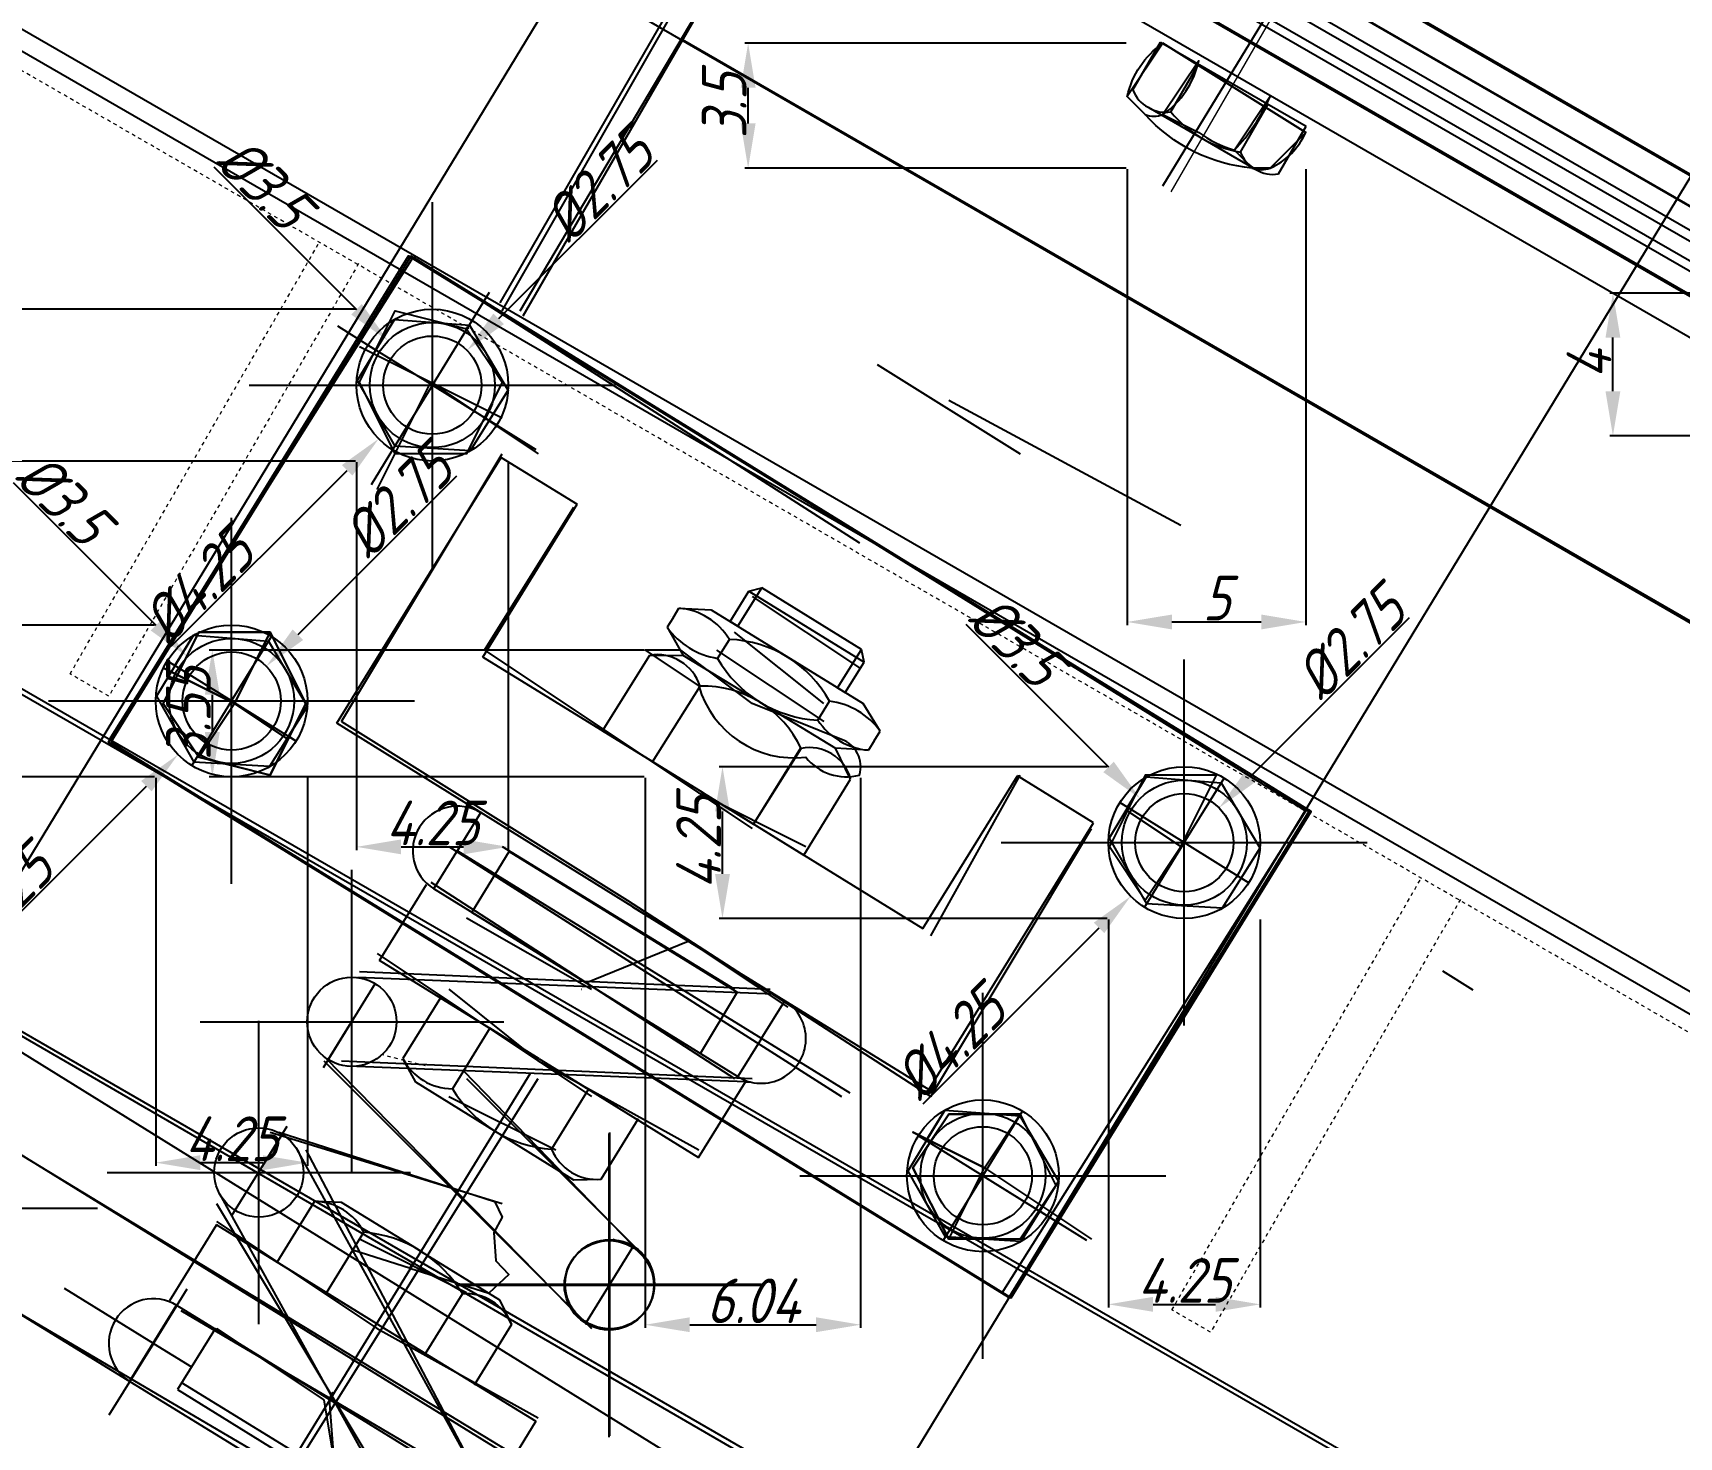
# Model space of a CAD drawing. Header units: millimetres. Extents: x 2787 to 6144, y -18 to 478.
# Drawn here: x 3010.36 to 3056.45, y 335.46 to 374.78 of the extents above; entities that cross this region are included whole.
import ezdxf

# ---------------------------------------------------------------- set-up
doc = ezdxf.new("R2010")
doc.units = ezdxf.units.MM
for name, pattern in [('ACAD_ISO02W100', [15, 12, -3]), ('CENTER', [50.8, 31.75, -6.35, 6.35, -6.35]), ('CENTER2', [28.575, 19.05, -3.175, 3.175, -3.175]), ('HIDDEN', [0.2, 0.1, -0.1])]:
    doc.linetypes.add(name, pattern=pattern)
for name, color, linetype in [('ADIM', 3, 'Continuous'), ('ADIM_CENTER', 1, 'Continuous'), ('ADIM_CLEAN', 3, 'Continuous'), ('ADIM_CLEAN_L', 3, 'Continuous')]:
    doc.layers.add(name, color=color, linetype=linetype)
for name, color, linetype, lineweight in [('中心线', 1, 'CENTER', 13), ('图层1', 1, 'CENTER2', 25), ('图层2', 160, 'Continuous', 25), ('尺寸线', 22, 'Continuous', 13), ('虚线', 8, 'ACAD_ISO02W100', 13)]:
    doc.layers.add(name, color=color, linetype=linetype, lineweight=lineweight)
doc.styles.get("Standard").update_dxf_attribs({"font": 'gbeitc.shx', "bigfont": 'gbcbig.shx'})
doc.dimstyles.new('ADIM', dxfattribs={"dimscale": 0.5, "dimtxt": 2.5, "dimasz": 2.5, "dimexe": 0.18, "dimexo": 0.0625, "dimgap": 0.09, "dimtad": 1, "dimdec": 4, "dimzin": 0, "dimdsep": 46, "dimtxsty": 'Standard', "dimcen": 0.09, "dimadec": 0, "dimazin": 0, "dimtfac": 1, "dimtdec": 4, "dimtofl": 0, "dimtmove": 0, "dimatfit": 3, "dimfxl": 1, "dimtolj": 1, "dimtzin": 0, "dimarcsym": 0})

# ---------------------------------------------------------------- blocks, each defined once
blk = doc.blocks.new('*D234')
at = {"layer": 'ADIM', "color": 0, "lineweight": -2, "transparency": 16777216}
for p, q in [((3006.516, 345.527), (3037.949, 397.239)), ((3038.97, 396.513), (3062.334, 382.311)), ((3032.016, 330.027), (3063.449, 381.739))]:
    blk.add_line(p, q, dxfattribs=at)
at = {"layer": 'ADIM', "color": 0, "transparency": 16777216}
for points in [[(3039.079, 396.691), (3038.862, 396.335), (3037.902, 397.162)], [(3062.442, 382.489), (3062.226, 382.133), (3063.402, 381.662)]]:
    blk.add_solid(points, dxfattribs=at)
at = {"layer": 'Defpoints', "color": 0, "transparency": 16777216}
for p in [(3063.402, 381.662), (3006.5, 345.5), (3032, 330)]:
    blk.add_point(p, dxfattribs=at)
at = {"layer": 'ADIM', "color": 0, "transparency": 16777216, "insert": (3051, 389.984), "char_height": 1.25, "attachment_point": 5, "rotation": 328.707}
blk.add_mtext('\\A1;29.84', dxfattribs=at)
blk = doc.blocks.new('*D253')
at = {"layer": 'ADIM', "color": 0, "lineweight": -2, "transparency": 16777216}
for p, q in [((3013.795, 353.919), (3013.795, 343.054)), ((3018.045, 353.919), (3018.045, 343.054)), ((3015.045, 343.144), (3016.795, 343.144))]:
    blk.add_line(p, q, dxfattribs=at)
at = {"layer": 'ADIM', "color": 0, "transparency": 16777216}
for points in [[(3015.045, 343.352), (3015.045, 342.935), (3013.795, 343.144)], [(3016.795, 343.352), (3016.795, 342.935), (3018.045, 343.144)]]:
    blk.add_solid(points, dxfattribs=at)
at = {"layer": 'Defpoints', "color": 0, "transparency": 16777216}
for p in [(3013.795, 353.95), (3018.045, 353.95), (3018.045, 343.144)]:
    blk.add_point(p, dxfattribs=at)
at = {"layer": 'ADIM', "color": 0, "transparency": 16777216, "insert": (3015.92, 343.814), "char_height": 1.25, "attachment_point": 5}
blk.add_mtext('\\A1;4.25', dxfattribs=at)
blk = doc.blocks.new('*D254')
at = {"layer": 'ADIM', "color": 0, "lineweight": -2, "transparency": 16777216}
for p, q in [((3013.764, 358.2), (3002.899, 358.2)), ((3002.989, 355.2), (3002.989, 356.95)), ((3013.764, 353.95), (3002.899, 353.95))]:
    blk.add_line(p, q, dxfattribs=at)
at = {"layer": 'ADIM', "color": 0, "transparency": 16777216}
for points in [[(3002.781, 356.95), (3003.198, 356.95), (3002.989, 358.2)], [(3002.781, 355.2), (3003.198, 355.2), (3002.989, 353.95)]]:
    blk.add_solid(points, dxfattribs=at)
at = {"layer": 'Defpoints', "color": 0, "transparency": 16777216}
for p in [(3002.989, 358.2), (3013.795, 358.2), (3013.795, 353.95)]:
    blk.add_point(p, dxfattribs=at)
at = {"layer": 'ADIM', "color": 0, "transparency": 16777216, "insert": (3002.319, 356.075), "char_height": 1.25, "attachment_point": 5, "rotation": 90}
blk.add_mtext('\\A1;4.25', dxfattribs=at)
blk = doc.blocks.new('*D255')
at = {"layer": 'ADIM', "color": 0, "lineweight": -2, "transparency": 16777216}
for p, q in [((3022.216, 362.37), (3017.777, 357.931)), ((3015.875, 356.075), (3015.965, 356.075)), ((3015.92, 356.03), (3015.92, 356.12))]:
    blk.add_line(p, q, dxfattribs=at)
at = {"layer": 'ADIM', "color": 0, "transparency": 16777216}
blk.add_solid([(3017.629, 358.078), (3017.924, 357.784), (3016.893, 357.047)], dxfattribs=at)
at = {"layer": 'Defpoints', "color": 0, "transparency": 16777216}
for p in [(3016.893, 357.047), (3015.92, 356.075)]:
    blk.add_point(p, dxfattribs=at)
at = {"layer": 'ADIM', "color": 0, "transparency": 16777216, "insert": (3020.559, 361.661), "char_height": 1.25, "attachment_point": 5, "rotation": 45}
blk.add_mtext('\\A1;%%c2.75', dxfattribs=at)
blk = doc.blocks.new('*D256')
at = {"layer": 'ADIM', "color": 0, "lineweight": -2, "transparency": 16777216}
for p, q in [((3009.805, 362.19), (3013.799, 358.196)), ((3015.875, 356.075), (3015.965, 356.075)), ((3015.92, 356.03), (3015.92, 356.12))]:
    blk.add_line(p, q, dxfattribs=at)
at = {"layer": 'ADIM', "color": 0, "transparency": 16777216}
blk.add_solid([(3013.946, 358.343), (3013.652, 358.049), (3014.683, 357.312)], dxfattribs=at)
at = {"layer": 'Defpoints', "color": 0, "transparency": 16777216}
for p in [(3014.683, 357.312), (3015.92, 356.075)]:
    blk.add_point(p, dxfattribs=at)
at = {"layer": 'ADIM', "color": 0, "transparency": 16777216, "insert": (3011.204, 361.739), "char_height": 1.25, "attachment_point": 5, "rotation": 315}
blk.add_mtext('\\A1;%%c3.5', dxfattribs=at)
blk = doc.blocks.new('*D257')
at = {"layer": 'ADIM', "color": 0, "lineweight": -2, "transparency": 16777216}
for p, q in [((3015.875, 356.075), (3015.965, 356.075)), ((3015.92, 356.03), (3015.92, 356.12)), ((3008.607, 348.761), (3013.534, 353.688))]:
    blk.add_line(p, q, dxfattribs=at)
at = {"layer": 'ADIM', "color": 0, "transparency": 16777216}
blk.add_solid([(3013.387, 353.836), (3013.681, 353.541), (3014.418, 354.572)], dxfattribs=at)
at = {"layer": 'Defpoints', "color": 0, "transparency": 16777216}
for p in [(3015.92, 356.075), (3014.418, 354.572)]:
    blk.add_point(p, dxfattribs=at)
at = {"layer": 'ADIM', "color": 0, "transparency": 16777216, "insert": (3009.352, 350.454), "char_height": 1.25, "attachment_point": 5, "rotation": 45}
blk.add_mtext('\\A1;%%c4.25', dxfattribs=at)
blk = doc.blocks.new('*D258')
at = {"layer": 'ADIM', "color": 0, "lineweight": -2, "transparency": 16777216}
for p, q in [((3040.472, 349.95), (3040.472, 339.086)), ((3044.722, 349.95), (3044.722, 339.086)), ((3041.722, 339.176), (3043.472, 339.176))]:
    blk.add_line(p, q, dxfattribs=at)
at = {"layer": 'ADIM', "color": 0, "transparency": 16777216}
for points in [[(3041.722, 339.384), (3041.722, 338.967), (3040.472, 339.176)], [(3043.472, 339.384), (3043.472, 338.967), (3044.722, 339.176)]]:
    blk.add_solid(points, dxfattribs=at)
at = {"layer": 'Defpoints', "color": 0, "transparency": 16777216}
for p in [(3040.472, 349.982), (3044.722, 349.982), (3044.722, 339.176)]:
    blk.add_point(p, dxfattribs=at)
at = {"layer": 'ADIM', "color": 0, "transparency": 16777216, "insert": (3042.597, 339.846), "char_height": 1.25, "attachment_point": 5}
blk.add_mtext('\\A1;4.25', dxfattribs=at)
blk = doc.blocks.new('*D259')
at = {"layer": 'ADIM', "color": 0, "lineweight": -2, "transparency": 16777216}
for p, q in [((3040.441, 354.232), (3029.576, 354.232)), ((3029.666, 351.232), (3029.666, 352.982)), ((3040.441, 349.982), (3029.576, 349.982))]:
    blk.add_line(p, q, dxfattribs=at)
at = {"layer": 'ADIM', "color": 0, "transparency": 16777216}
for points in [[(3029.458, 352.982), (3029.875, 352.982), (3029.666, 354.232)], [(3029.458, 351.232), (3029.875, 351.232), (3029.666, 349.982)]]:
    blk.add_solid(points, dxfattribs=at)
at = {"layer": 'Defpoints', "color": 0, "transparency": 16777216}
for p in [(3029.666, 354.232), (3040.472, 354.232), (3040.472, 349.982)]:
    blk.add_point(p, dxfattribs=at)
at = {"layer": 'ADIM', "color": 0, "transparency": 16777216, "insert": (3028.996, 352.107), "char_height": 1.25, "attachment_point": 5, "rotation": 90}
blk.add_mtext('\\A1;4.25', dxfattribs=at)
blk = doc.blocks.new('*D260')
at = {"layer": 'ADIM', "color": 0, "lineweight": -2, "transparency": 16777216}
for p, q in [((3048.892, 358.402), (3044.454, 353.963)), ((3042.552, 352.107), (3042.642, 352.107)), ((3042.597, 352.062), (3042.597, 352.152))]:
    blk.add_line(p, q, dxfattribs=at)
at = {"layer": 'ADIM', "color": 0, "transparency": 16777216}
blk.add_solid([(3044.306, 354.11), (3044.601, 353.815), (3043.57, 353.079)], dxfattribs=at)
at = {"layer": 'Defpoints', "color": 0, "transparency": 16777216}
for p in [(3043.57, 353.079), (3042.597, 352.107)]:
    blk.add_point(p, dxfattribs=at)
at = {"layer": 'ADIM', "color": 0, "transparency": 16777216, "insert": (3047.236, 357.693), "char_height": 1.25, "attachment_point": 5, "rotation": 45}
blk.add_mtext('\\A1;%%c2.75', dxfattribs=at)
blk = doc.blocks.new('*D261')
at = {"layer": 'ADIM', "color": 0, "lineweight": -2, "transparency": 16777216}
for p, q in [((3036.482, 358.222), (3040.476, 354.228)), ((3042.552, 352.107), (3042.642, 352.107)), ((3042.597, 352.062), (3042.597, 352.152))]:
    blk.add_line(p, q, dxfattribs=at)
at = {"layer": 'ADIM', "color": 0, "transparency": 16777216}
blk.add_solid([(3040.623, 354.375), (3040.329, 354.081), (3041.36, 353.344)], dxfattribs=at)
at = {"layer": 'Defpoints', "color": 0, "transparency": 16777216}
for p in [(3041.36, 353.344), (3042.597, 352.107)]:
    blk.add_point(p, dxfattribs=at)
at = {"layer": 'ADIM', "color": 0, "transparency": 16777216, "insert": (3037.881, 357.771), "char_height": 1.25, "attachment_point": 5, "rotation": 315}
blk.add_mtext('\\A1;%%c3.5', dxfattribs=at)
blk = doc.blocks.new('*D262')
at = {"layer": 'ADIM', "color": 0, "lineweight": -2, "transparency": 16777216}
for p, q in [((3042.552, 352.107), (3042.642, 352.107)), ((3042.597, 352.062), (3042.597, 352.152)), ((3035.283, 344.793), (3040.211, 349.72))]:
    blk.add_line(p, q, dxfattribs=at)
at = {"layer": 'ADIM', "color": 0, "transparency": 16777216}
blk.add_solid([(3040.064, 349.867), (3040.358, 349.573), (3041.095, 350.604)], dxfattribs=at)
at = {"layer": 'Defpoints', "color": 0, "transparency": 16777216}
for p in [(3042.597, 352.107), (3041.095, 350.604)]:
    blk.add_point(p, dxfattribs=at)
at = {"layer": 'ADIM', "color": 0, "transparency": 16777216, "insert": (3036.029, 346.486), "char_height": 1.25, "attachment_point": 5, "rotation": 45}
blk.add_mtext('\\A1;%%c4.25', dxfattribs=at)
blk = doc.blocks.new('*D268')
at = {"layer": 'ADIM', "color": 0, "lineweight": -2, "transparency": 16777216}
for p, q in [((3027.5, 353.92), (3027.5, 338.515)), ((3033.535, 353.92), (3033.535, 338.515)), ((3028.75, 338.605), (3032.285, 338.605))]:
    blk.add_line(p, q, dxfattribs=at)
at = {"layer": 'ADIM', "color": 0, "transparency": 16777216}
for points in [[(3028.75, 338.813), (3028.75, 338.397), (3027.5, 338.605)], [(3032.285, 338.813), (3032.285, 338.397), (3033.535, 338.605)]]:
    blk.add_solid(points, dxfattribs=at)
at = {"layer": 'Defpoints', "color": 0, "transparency": 16777216}
for p in [(3027.5, 353.951), (3033.535, 353.951), (3033.535, 338.605)]:
    blk.add_point(p, dxfattribs=at)
at = {"layer": 'ADIM', "color": 0, "transparency": 16777216, "insert": (3030.518, 339.275), "char_height": 1.25, "attachment_point": 5}
blk.add_mtext('\\A1;6.04', dxfattribs=at)
blk = doc.blocks.new('*D269')
at = {"layer": 'ADIM', "color": 0, "lineweight": -2, "transparency": 16777216}
for p, q in [((3027.469, 357.5), (3015.291, 357.5)), ((3015.381, 355.201), (3015.381, 356.25)), ((3027.469, 353.951), (3015.291, 353.951))]:
    blk.add_line(p, q, dxfattribs=at)
at = {"layer": 'ADIM', "color": 0, "transparency": 16777216}
for points in [[(3015.172, 356.25), (3015.589, 356.25), (3015.381, 357.5)], [(3015.172, 355.201), (3015.589, 355.201), (3015.381, 353.951)]]:
    blk.add_solid(points, dxfattribs=at)
at = {"layer": 'Defpoints', "color": 0, "transparency": 16777216}
for p in [(3015.381, 357.5), (3027.5, 357.5), (3027.5, 353.951)]:
    blk.add_point(p, dxfattribs=at)
at = {"layer": 'ADIM', "color": 0, "transparency": 16777216, "insert": (3014.711, 355.725), "char_height": 1.25, "attachment_point": 5, "rotation": 90}
blk.add_mtext('\\A1;3.55', dxfattribs=at)
blk = doc.blocks.new('*D272')
at = {"layer": 'ADIM', "color": 0, "lineweight": -2, "transparency": 16777216}
for p, q in [((3041, 370.969), (3041, 358.197)), ((3046, 370.969), (3046, 358.197)), ((3042.25, 358.287), (3044.75, 358.287))]:
    blk.add_line(p, q, dxfattribs=at)
at = {"layer": 'ADIM', "color": 0, "transparency": 16777216}
for points in [[(3042.25, 358.495), (3042.25, 358.079), (3041, 358.287)], [(3044.75, 358.495), (3044.75, 358.079), (3046, 358.287)]]:
    blk.add_solid(points, dxfattribs=at)
at = {"layer": 'Defpoints', "color": 0, "transparency": 16777216}
for p in [(3041, 371), (3046, 371), (3046, 358.287)]:
    blk.add_point(p, dxfattribs=at)
at = {"layer": 'ADIM', "color": 0, "transparency": 16777216, "insert": (3043.5, 358.957), "char_height": 1.25, "attachment_point": 5}
blk.add_mtext('\\A1;5', dxfattribs=at)
blk = doc.blocks.new('*D273')
at = {"layer": 'ADIM', "color": 0, "lineweight": -2, "transparency": 16777216}
for p, q in [((3040.969, 374.5), (3030.294, 374.5)), ((3030.384, 372.25), (3030.384, 373.25)), ((3040.969, 371), (3030.294, 371))]:
    blk.add_line(p, q, dxfattribs=at)
at = {"layer": 'ADIM', "color": 0, "transparency": 16777216}
for points in [[(3030.176, 373.25), (3030.593, 373.25), (3030.384, 374.5)], [(3030.176, 372.25), (3030.593, 372.25), (3030.384, 371)]]:
    blk.add_solid(points, dxfattribs=at)
at = {"layer": 'Defpoints', "color": 0, "transparency": 16777216}
for p in [(3030.384, 374.5), (3041, 374.5), (3041, 371)]:
    blk.add_point(p, dxfattribs=at)
at = {"layer": 'ADIM', "color": 0, "transparency": 16777216, "insert": (3029.714, 372.75), "char_height": 1.25, "attachment_point": 5, "rotation": 90}
blk.add_mtext('\\A1;3.5', dxfattribs=at)
blk = doc.blocks.new('*D274')
at = {"layer": 'ADIM', "color": 0, "lineweight": -2, "transparency": 16777216}
for p, q in [((3019.417, 362.764), (3019.417, 351.899)), ((3023.667, 362.764), (3023.667, 351.899)), ((3020.667, 351.989), (3022.417, 351.989))]:
    blk.add_line(p, q, dxfattribs=at)
at = {"layer": 'ADIM', "color": 0, "transparency": 16777216}
for points in [[(3020.667, 352.197), (3020.667, 351.781), (3019.417, 351.989)], [(3022.417, 352.197), (3022.417, 351.781), (3023.667, 351.989)]]:
    blk.add_solid(points, dxfattribs=at)
at = {"layer": 'Defpoints', "color": 0, "transparency": 16777216}
for p in [(3019.417, 362.795), (3023.667, 362.795), (3023.667, 351.989)]:
    blk.add_point(p, dxfattribs=at)
at = {"layer": 'ADIM', "color": 0, "transparency": 16777216, "insert": (3021.542, 352.659), "char_height": 1.25, "attachment_point": 5}
blk.add_mtext('\\A1;4.25', dxfattribs=at)
blk = doc.blocks.new('*D275')
at = {"layer": 'ADIM', "color": 0, "lineweight": -2, "transparency": 16777216}
for p, q in [((3019.385, 367.045), (3008.52, 367.045)), ((3008.61, 364.045), (3008.61, 365.795)), ((3019.385, 362.795), (3008.52, 362.795))]:
    blk.add_line(p, q, dxfattribs=at)
at = {"layer": 'ADIM', "color": 0, "transparency": 16777216}
for points in [[(3008.402, 365.795), (3008.819, 365.795), (3008.61, 367.045)], [(3008.402, 364.045), (3008.819, 364.045), (3008.61, 362.795)]]:
    blk.add_solid(points, dxfattribs=at)
at = {"layer": 'Defpoints', "color": 0, "transparency": 16777216}
for p in [(3008.61, 367.045), (3019.417, 367.045), (3019.417, 362.795)]:
    blk.add_point(p, dxfattribs=at)
at = {"layer": 'ADIM', "color": 0, "transparency": 16777216, "insert": (3007.94, 364.92), "char_height": 1.25, "attachment_point": 5, "rotation": 90}
blk.add_mtext('\\A1;4.25', dxfattribs=at)
blk = doc.blocks.new('*D276')
at = {"layer": 'ADIM', "color": 0, "lineweight": -2, "transparency": 16777216}
for p, q in [((3027.837, 371.215), (3023.398, 366.776)), ((3021.497, 364.92), (3021.587, 364.92)), ((3021.542, 364.875), (3021.542, 364.965))]:
    blk.add_line(p, q, dxfattribs=at)
at = {"layer": 'ADIM', "color": 0, "transparency": 16777216}
blk.add_solid([(3023.25, 366.924), (3023.545, 366.629), (3022.514, 365.893)], dxfattribs=at)
at = {"layer": 'Defpoints', "color": 0, "transparency": 16777216}
for p in [(3022.514, 365.893), (3021.542, 364.92)]:
    blk.add_point(p, dxfattribs=at)
at = {"layer": 'ADIM', "color": 0, "transparency": 16777216, "insert": (3026.18, 370.506), "char_height": 1.25, "attachment_point": 5, "rotation": 45}
blk.add_mtext('\\A1;%%c2.75', dxfattribs=at)
blk = doc.blocks.new('*D277')
at = {"layer": 'ADIM', "color": 0, "lineweight": -2, "transparency": 16777216}
for p, q in [((3015.426, 371.035), (3019.42, 367.042)), ((3021.497, 364.92), (3021.587, 364.92)), ((3021.542, 364.875), (3021.542, 364.965))]:
    blk.add_line(p, q, dxfattribs=at)
at = {"layer": 'ADIM', "color": 0, "transparency": 16777216}
blk.add_solid([(3019.568, 367.189), (3019.273, 366.894), (3020.304, 366.158)], dxfattribs=at)
at = {"layer": 'Defpoints', "color": 0, "transparency": 16777216}
for p in [(3020.304, 366.158), (3021.542, 364.92)]:
    blk.add_point(p, dxfattribs=at)
at = {"layer": 'ADIM', "color": 0, "transparency": 16777216, "insert": (3016.825, 370.584), "char_height": 1.25, "attachment_point": 5, "rotation": 315}
blk.add_mtext('\\A1;%%c3.5', dxfattribs=at)
blk = doc.blocks.new('*D278')
at = {"layer": 'ADIM', "color": 0, "lineweight": -2, "transparency": 16777216}
for p, q in [((3021.497, 364.92), (3021.587, 364.92)), ((3021.542, 364.875), (3021.542, 364.965)), ((3014.228, 357.606), (3019.155, 362.534))]:
    blk.add_line(p, q, dxfattribs=at)
at = {"layer": 'ADIM', "color": 0, "transparency": 16777216}
blk.add_solid([(3019.008, 362.681), (3019.302, 362.386), (3020.039, 363.418)], dxfattribs=at)
at = {"layer": 'Defpoints', "color": 0, "transparency": 16777216}
for p in [(3021.542, 364.92), (3020.039, 363.418)]:
    blk.add_point(p, dxfattribs=at)
at = {"layer": 'ADIM', "color": 0, "transparency": 16777216, "insert": (3014.973, 359.3), "char_height": 1.25, "attachment_point": 5, "rotation": 45}
blk.add_mtext('\\A1;%%c4.25', dxfattribs=at)
blk = doc.blocks.new('*D304')
at = {"layer": 'ADIM', "color": 0, "lineweight": -2, "transparency": 16777216}
for p, q in [((3065.969, 367.5), (3054.51, 367.5)), ((3054.6, 364.75), (3054.6, 366.25)), ((3065.969, 363.5), (3054.51, 363.5))]:
    blk.add_line(p, q, dxfattribs=at)
at = {"layer": 'ADIM', "color": 0, "transparency": 16777216}
for points in [[(3054.392, 366.25), (3054.808, 366.25), (3054.6, 367.5)], [(3054.392, 364.75), (3054.808, 364.75), (3054.6, 363.5)]]:
    blk.add_solid(points, dxfattribs=at)
at = {"layer": 'Defpoints', "color": 0, "transparency": 16777216}
for p in [(3054.6, 367.5), (3066, 367.5), (3066, 363.5)]:
    blk.add_point(p, dxfattribs=at)
at = {"layer": 'ADIM', "color": 0, "transparency": 16777216, "insert": (3053.93, 365.5), "char_height": 1.25, "attachment_point": 5, "rotation": 90}
blk.add_mtext('\\A1;4', dxfattribs=at)

msp = doc.modelspace()

# ---------------------------------------------------------------- linework, layer by layer
at = {"color": 7, "linetype": 'Continuous'}
for p, q in [((3311.37935, 222.77051), (2940.37771, 437.16871)), ((3311.73816, 223.42938), (2941.40234, 437.44281)), ((2938.07939, 435.90163), (3310.39692, 221.03064)), ((2937.57954, 435.03552), (3309.89707, 220.16453)), ((3301.98786, 206.39642), (2916.78722, 428.70611)), ((3293.99028, 192.53862), (2941.90922, 395.73441)), ((3082.11669, 305.18357), (2936.82596, 389.09601)), ((3077.74149, 357.14012), (3031.74117, 383.69841)), ((3077.24156, 356.27423), (3031.24125, 382.83253)), ((3031.36489, 380.97357), (3023.42739, 367.22541)), ((3032.01447, 380.59868), (3024.07697, 366.85053)), ((3028.54959, 374.59733), (3074.45356, 348.10534)), ((3041.1587, 373.18754), (3041.9305, 374.52434)), ((3041.9305, 374.52434), (3046.00546, 372.17166)), ((3042.2212, 372.57411), (3042.993, 373.9109)), ((3041.58675, 372.70207), (3044.59921, 370.96283)), ((3044.17117, 371.4483), (3044.94296, 372.78509)), ((3045.23367, 370.83486), (3046.00546, 372.17166))]:
    msp.add_line(p, q, dxfattribs=at)
for p, q in [((3018.87116, 355.4506), (3023.46603, 362.89706)), ((3023.46603, 362.89706), (3025.59359, 361.58424)), ((3023.03022, 357.42735), (3025.59359, 361.58424)), ((3029.87841, 358.29992), (3030.40055, 359.15278)), ((3030.09117, 358.16864), (3030.76356, 359.24153)), ((3030.40055, 359.15278), (3030.76356, 359.24153)), ((3030.40055, 359.15278), (3033.6349, 357.15701)), ((3033.55468, 357.51879), (3030.76356, 359.24153)), ((3028.28132, 358.40412), (3028.44543, 358.67006)), ((3028.44543, 358.67006), (3029.34979, 358.62611)), ((3029.34979, 358.62611), (3033.6049, 356.00047)), ((3028.28132, 358.40412), (3028.11722, 358.13817)), ((3028.20062, 358.45391), (3028.20062, 358.45391)), ((3030.09117, 358.16864), (3029.87841, 358.29992)), ((3028.11722, 358.13817), (3028.56209, 357.34957)), ((3029.52692, 357.26831), (3029.85883, 357.79791)), ((3022.95267, 357.30445), (3023.03022, 357.42735)), ((3029.12259, 353.49727), (3022.95267, 357.30445)), ((3026.30376, 355.23706), (3027.62787, 357.35761)), ((3027.62787, 357.35761), (3028.56209, 357.34957)), ((3030.69798, 356.05034), (3028.56209, 357.34957)), ((3032.89, 356.4416), (3033.55468, 357.51879)), ((3033.63491, 357.15697), (3033.55468, 357.51879)), ((3033.10276, 356.31032), (3033.63491, 357.15697)), ((3027.71008, 354.36928), (3029.03768, 356.48765)), ((3027.71008, 354.36928), (3029.03768, 356.48765)), ((3032.89, 356.4416), (3033.10276, 356.31032)), ((3030.69798, 356.05034), (3032.83386, 354.75111)), ((3032.33205, 355.53739), (3032.66026, 356.06928)), ((3034.08169, 355.22601), (3033.6049, 356.00047)), ((3027.15336, 350.30593), (3018.87116, 355.4506)), ((3029.10774, 353.50685), (3026.28872, 355.24634)), ((3029.12259, 353.49727), (3026.30376, 355.23706)), ((3033.91759, 354.96006), (3033.75349, 354.69412)), ((3033.91759, 354.96006), (3034.08169, 355.22601)), ((3030.5352, 352.62541), (3031.85543, 354.76498)), ((3030.5352, 352.62541), (3031.86641, 354.74151)), ((3033.25443, 353.88534), (3032.83386, 354.75111)), ((3033.75349, 354.69412), (3032.83386, 354.75111)), ((3033.68718, 354.7012), (3033.69254, 354.6979)), ((3027.69485, 354.37826), (3027.69504, 354.37857)), ((3029.10755, 353.50655), (3027.69485, 354.37826)), ((3029.12278, 353.49757), (3027.71008, 354.36928)), ((3031.94161, 351.75778), (3033.25443, 353.88534)), ((3035.27766, 349.69967), (3037.92587, 353.97454)), ((3040.05343, 352.66172), (3037.92587, 353.97454)), ((3029.10774, 353.50685), (3035.27766, 349.69967)), ((3029.12259, 353.49727), (3029.12278, 353.49757)), ((3029.12259, 353.49727), (3031.94161, 351.75778)), ((3029.12259, 353.49727), (3030.5352, 352.62541)), ((3035.44333, 345.1906), (3040.05343, 352.66172)), ((3022.6501, 350.14906), (3023.69377, 351.85515)), ((3023.69377, 351.85515), (3030.07942, 347.92152)), ((3020.06467, 348.80997), (3021.37749, 350.93753)), ((3030.08808, 345.55743), (3021.5825, 350.81625)), ((3025.84287, 348.18215), (3022.6501, 350.14906)), ((3027.14586, 350.3106), (3035.44333, 345.1906)), ((3027.15336, 350.30593), (3027.15338, 350.30596)), ((3027.15336, 350.30593), (3031.40848, 347.68029)), ((3025.84287, 348.18215), (3028.70075, 349.34878)), ((3024.53255, 346.05305), (3020.06467, 348.80997)), ((3031.09709, 347.86654), (3019.45416, 348.32984)), ((3021.76672, 347.75971), (3020.71433, 346.05899)), ((3024.53255, 346.05305), (3021.76672, 347.75971)), ((3025.72442, 347.99019), (3025.72167, 347.99034)), ((3030.07942, 347.92152), (3029.04559, 346.20945)), ((3025.18413, 347.1146), (3025.1665, 347.08602)), ((3025.18413, 347.1146), (3025.18413, 347.1146)), ((3023.14714, 346.90793), (3022.10218, 345.21346)), ((3024.53005, 346.0546), (3023.14714, 346.90793)), ((3025.83369, 338.6457), (3018.54241, 346.08891)), ((3030.3122, 345.40902), (3019.19248, 345.84377)), ((3021.07747, 345.39426), (3020.71433, 346.05899)), ((3022.41323, 345.71785), (3027.44772, 340.52447)), ((3024.53005, 346.0546), (3028.99108, 343.28661)), ((3024.53005, 346.0546), (3025.91085, 345.19784)), ((3023.29013, 344.02893), (3021.07747, 345.39426)), ((3028.99108, 343.28661), (3030.3122, 345.40902)), ((3030.08809, 345.55744), (3030.08808, 345.55743)), ((3030.3122, 345.40902), (3030.33117, 345.43951)), ((3030.3122, 345.40902), (3030.44965, 345.40365)), ((3025.91085, 345.19784), (3024.88229, 343.5197)), ((3023.49199, 344.36673), (3023.49598, 344.3643)), ((3026.26528, 342.67713), (3027.31826, 344.3775)), ((3029.43928, 344.48894), (3029.42165, 344.46036)), ((3023.28521, 342.05019), (3017.24441, 343.98537)), ((3023.28537, 344.03187), (3025.49803, 342.66653)), ((3023.13062, 333.77054), (3017.75506, 343.51428)), ((3025.49803, 342.66653), (3026.26528, 342.67713)), ((3026.26369, 342.6781), (3026.26528, 342.67713)), ((3021.28611, 331.96686), (3015.65039, 342.16544)), ((3017.1971, 340.35418), (3018.24522, 342.05754)), ((3019.00221, 342.03109), (3018.24522, 342.05754)), ((3021.21487, 340.66576), (3019.00221, 342.03109)), ((3023.28826, 342.04403), (3023.28521, 342.05019)), ((3015.93717, 341.65957), (3015.93258, 341.66759)), ((3015.93335, 341.65338), (3015.93717, 341.65957)), ((3015.49505, 341.40444), (3014.18223, 339.27688)), ((3019.96293, 338.64752), (3015.49505, 341.40444)), ((3018.57751, 339.50238), (3019.62337, 341.1963)), ((3020.92959, 340.18319), (3019.31205, 340.69207)), ((3021.2101, 340.6687), (3023.42277, 339.30336)), ((3027.16709, 340.80662), (3026.59459, 340.99002)), ((3027.16986, 340.8111), (3027.14651, 340.77326)), ((3019.96293, 338.64752), (3017.1971, 340.35418)), ((3020.91362, 340.18822), (3021.00348, 340.33384)), ((3020.91362, 340.18822), (3023.12516, 339.49246)), ((3021.00348, 340.33384), (3021.00744, 340.33136)), ((3017.33711, 334.39771), (3009.02444, 339.49299)), ((3019.96042, 338.64905), (3018.57751, 339.50238)), ((3021.34545, 337.79915), (3022.38406, 339.47107)), ((3023.42277, 339.30336), (3023.75739, 338.61284)), ((3022.89745, 333.9043), (3014.38257, 339.14804)), ((3015.4577, 338.49305), (3014.40088, 336.79508)), ((3018.6476, 336.52149), (3015.4577, 338.49305)), ((3019.96042, 338.64905), (3024.43511, 335.90321)), ((3019.96042, 338.64905), (3021.34545, 337.79915)), ((3023.75739, 338.61284), (3022.70986, 336.90912)), ((3023.75581, 338.61383), (3023.75739, 338.61284)), ((3025.83092, 338.64122), (3026.21172, 338.52142)), ((3019.30635, 337.58905), (3019.32398, 337.61763)), ((3019.30635, 337.58905), (3019.30635, 337.58905)), ((3014.40088, 336.79508), (3020.78057, 332.85179)), ((3018.76605, 336.71345), (3018.6476, 336.52149)), ((3018.6476, 336.52149), (3018.76605, 336.71345)), ((3018.6476, 336.52149), (3018.88658, 333.44393)), ((3018.76605, 336.71345), (3018.76469, 336.71585)), ((3024.43511, 335.90321), (3023.13062, 333.77054))]:
    msp.add_line(p, q)
for points in [[(3044.89451, 353.71365), (3046.08307, 352.98024), (3037.68102, 339.36387), (3012.46946, 354.92079), (3020.87151, 368.53716), (3033.62301, 360.66878)], [(3023.28826, 342.04403), (3023.49874, 341.6189), (3023.26684, 341.18835), (3023.31512, 340.39091), (3023.68141, 340.01304), (3023.12189, 339.48941)]]:
    msp.add_lwpolyline(points)
for points in [[(3012.53643, 354.91892), (3037.748, 339.362), (3046.15005, 352.97837), (3020.93848, 368.53529)], [(2998.22489, 331.83603), (3023.43646, 316.27911), (3031.83851, 329.89548), (3006.62694, 345.4524)]]:
    msp.add_lwpolyline(points, close=True)
for centre, radius in [((3021.54151, 364.92023), 2.125), ((3021.54151, 364.92023), 1.375), ((3015.92048, 356.07476), 2.125), ((3015.92048, 356.07476), 1.375), ((3042.59741, 352.10664), 2.125), ((3042.59741, 352.10664), 1.375), ((3019.28857, 347.09086), 1.25), ((3036.95723, 342.77579), 2.125), ((3016.68351, 342.8691), 1.25), ((3036.95723, 342.77579), 1.375), ((3026.4901, 339.70948), 1.25), ((3026.51068, 339.74284), 1.25)]:
    msp.add_circle(centre, radius)
for centre, radius, start, end in [((3041.98999, 373.48907), 0.88429, 199.936722, 242.870114), ((3042.06669, 373.44479), 0.88429, 237.129886, 280.063278), ((3044.78168, 374.70063), 3.32839, 219.71023, 239.511667), ((3044.73255, 374.729), 3.32839, 240.488333, 260.28977), ((3045.00246, 371.74982), 0.88429, 199.936722, 242.870114), ((3045.07915, 371.70554), 0.88429, 237.129886, 280.063278)]:
    msp.add_arc(centre, radius, start, end, dxfattribs=at)
for centre, radius, start, end in [((3028.318, 356.8822), 1.79239, 30.722958, 85.923311), ((3029.85377, 359.37521), 2.1321, 215.464393, 261.181876), ((3029.7411, 354.47281), 3.32719, 28.674058, 87.97221), ((3027.82076, 356.09288), 1.27935, 17.973097, 98.671552), ((3032.5163, 358.97443), 3.44198, 209.714697, 266.931572), ((3029.13235, 353.4767), 3.01244, 24.825816, 91.801002), ((3032.41596, 354.03786), 2.04606, 35.499947, 83.14271), ((3033.9235, 356.60033), 1.91378, 213.739297, 264.903359), ((3032.11018, 353.5835), 1.18338, 14.777294, 101.887983), ((3022.24242, 351.87786), 1.25, 58.323134, 238.134317), ((3022.24242, 351.87786), 1.25, 327.917432, 329.171837), ((3030.75207, 346.61651), 1.25, 237.914415, 58.323134), ((3022.10471, 346.77938), 1.56592, 207.389769, 269.90746), ((3025.1414, 347.07351), 3.56324, 211.467285, 265.829945), ((3026.14967, 344.04546), 1.3721, 202.530615, 274.863608), ((3018.2249, 340.49175), 1.56592, 26.738809, 89.256499), ((3019.32391, 337.64567), 3.56324, 30.816324, 85.178984), ((3013.72967, 338.0821), 1.25, 58.511952, 238.323134), ((3022.48254, 338.10251), 1.3721, 21.782661, 94.115653), ((3013.72967, 338.0821), 1.25, 327.474431, 328.728837)]:
    msp.add_arc(centre, radius, start, end)
at = {"layer": 'ADIM_CENTER', "linetype": 'CENTER'}
for p, q in [((3021.54151, 359.79523), (3021.54151, 370.04523)), ((3021.54151, 360.17023), (3021.54151, 369.67023)), ((3021.54151, 360.54523), (3021.54151, 369.29523)), ((3016.41651, 364.92023), (3026.66651, 364.92023)), ((3016.79151, 364.92023), (3026.29151, 364.92023)), ((3017.16651, 364.92023), (3025.91651, 364.92023)), ((3015.92048, 350.94976), (3015.92048, 361.19976)), ((3015.92048, 351.32476), (3015.92048, 360.82476)), ((3015.92048, 351.69976), (3015.92048, 360.44976)), ((3042.59741, 346.98164), (3042.59741, 357.23164)), ((3042.59741, 347.35664), (3042.59741, 356.85664)), ((3042.59741, 347.73164), (3042.59741, 356.48164)), ((3010.79548, 356.07476), (3021.04548, 356.07476)), ((3011.17048, 356.07476), (3020.67048, 356.07476)), ((3011.54548, 356.07476), (3020.29548, 356.07476)), ((3037.47241, 352.10664), (3047.72241, 352.10664)), ((3037.84741, 352.10664), (3047.34741, 352.10664)), ((3038.22241, 352.10664), (3046.97241, 352.10664)), ((3019.28857, 342.84086), (3019.28857, 351.34086)), ((3036.95723, 337.65079), (3036.95723, 347.90079)), ((3016.68351, 338.6191), (3016.68351, 347.1191)), ((3036.95723, 338.02579), (3036.95723, 347.52579)), ((3036.95723, 338.40079), (3036.95723, 347.15079)), ((3015.03857, 347.09086), (3023.53857, 347.09086)), ((3026.4901, 335.45948), (3026.4901, 343.95948)), ((3026.51068, 335.49284), (3026.51068, 343.99284)), ((3012.43351, 342.8691), (3020.93351, 342.8691)), ((3031.83223, 342.77579), (3042.08223, 342.77579)), ((3032.20723, 342.77579), (3041.70723, 342.77579)), ((3032.58223, 342.77579), (3041.33223, 342.77579)), ((3001.91232, 341.87045), (3012.16232, 341.87045)), ((3002.28732, 341.87045), (3011.78732, 341.87045)), ((3002.66232, 341.87045), (3011.41232, 341.87045)), ((3022.26068, 339.74284), (3030.76068, 339.74284)), ((3022.2401, 339.70948), (3030.7401, 339.70948))]:
    msp.add_line(p, q, dxfattribs=at)
at = {"layer": 'ADIM_CLEAN'}
for points in [[(3045, 373), (3044, 371.5), (3044.5, 371, 0.18955484), (3045, 371, 0.18955484), (3046, 372), (3042, 374.5), (3041, 373), (3041.5, 372.5, 0.18955484), (3042, 372.5, 0.18955484), (3043, 374), (3042, 372.5), (3043, 372, 0.0866157), (3044, 371.5, 0.0866157)], [(3045, 371), (3044.5, 371, -0.18955484), (3041.5, 372.5), (3041, 373, -0.18955484), (3042, 374.5), (3046, 372)], [(3028.5, 357.5), (3027.5, 357.5), (3029, 356.5, 0.36742539), (3032, 354.5, 0.30084776), (3033.5, 354, 0.3995195), (3033, 355), (3030.5, 356)]]:
    msp.add_lwpolyline(points, format="xyb", close=True, dxfattribs=at)
for points in [[(3023.5, 365), (3022.5, 363), (3020.5, 363), (3019.5, 365), (3020.5, 367), (3022.5, 366.5)], [(3016, 356), (3017, 358), (3015, 358), (3014, 356), (3015, 354.5), (3016, 356), (3014, 357)], [(3015, 358), (3017, 358), (3018, 356), (3017, 354), (3015, 354.5), (3014, 356)], [(3017, 358), (3016, 356), (3017.5, 355), (3016, 356), (3015, 354.5), (3017, 354), (3018, 356)], [(3041.5, 350.5), (3042.5, 352), (3041, 353), (3042.5, 352), (3043.5, 354), (3041.5, 354), (3040.5, 352)], [(3006.5, 345.5), (3032, 330), (3023.5, 316.5), (2998, 332)], [(3037, 343), (3038, 344.5), (3036, 344.5), (3035, 343), (3036, 341), (3037, 343), (3035, 344)], [(3039, 342.5), (3038, 341), (3036, 341), (3035, 343), (3036, 344.5), (3038, 344.5)]]:
    msp.add_lwpolyline(points, close=True, dxfattribs=at)
for centre, radius in [((3021.54151, 364.92023), 2.125), ((3021.54151, 364.92023), 1.75), ((3021.54151, 364.92023), 1.375), ((3015.92048, 356.07476), 2.125), ((3015.92048, 356.07476), 1.75), ((3015.92048, 356.07476), 1.375), ((3042.59741, 352.10664), 2.125), ((3042.59741, 352.10664), 1.75), ((3042.59741, 352.10664), 1.375), ((3019.28857, 347.09086), 1.25), ((3036.95723, 342.77579), 2.125), ((3036.95723, 342.77579), 1.75), ((3016.68351, 342.8691), 1.25), ((3036.95723, 342.77579), 1.375), ((3026.4901, 339.70948), 1.25), ((3026.51068, 339.74284), 1.25)]:
    msp.add_circle(centre, radius, dxfattribs=at)
at = {"layer": 'ADIM_CLEAN_L'}
for p, q in [((2941.5, 437.5), (3311.5, 223.5)), ((2940.5, 437), (3311.5, 223)), ((2938.5, 436.5), (3311, 222)), ((2938, 436), (3310.5, 221)), ((2917, 428), (3301.5, 206)), ((2982, 401.5), (3074.5, 348)), ((2942, 395.5), (3294, 192.5)), ((2937, 389), (3082, 305)), ((3031.5, 383.5), (3077.5, 357)), ((3042, 370.5), (3049, 382)), ((3023.5, 367), (3031.5, 381)), ((3024, 367), (3032, 380.5)), ((3012.5, 355), (3021, 368.5)), ((3021, 368.5), (3033.5, 360.5)), ((3021, 368.5), (3046, 353)), ((3019.5, 366), (3023.5, 364)), ((3034, 365.5), (3038, 363)), ((3020, 362), (3021.5, 365)), ((3021.5, 365), (3024.5, 363)), ((3036, 364.5), (3042.5, 361)), ((3019, 355.5), (3023.5, 363)), ((3023, 357.5), (3025.5, 361.5)), ((3030.5, 359), (3033.5, 357)), ((3032.5, 356), (3030, 358)), ((3023, 357.5), (3030.5, 352.5)), ((3029.5, 357.5), (3032.5, 355.5)), ((3019, 355.5), (3027, 350.5)), ((3035.5, 349.5), (3038, 354)), ((3029, 353.5), (3032, 352)), ((3037.5, 339.5), (3046, 353)), ((3035.5, 345), (3040, 352.5)), ((3022, 352), (3033, 345)), ((3023.5, 352), (3030, 348)), ((3021.5, 351), (3030, 345.5)), ((3027, 350.5), (3031.5, 347.5)), ((3027, 350.5), (3035.5, 345)), ((3022.5, 350), (3026, 348)), ((3020, 349), (3026, 345)), ((3019.5, 348.5), (3031, 348)), ((3022, 348), (3024.5, 346)), ((3008, 347.5), (3033, 332)), ((3018.5, 346), (3026, 338.5)), ((3019, 346), (3030.5, 345.5)), ((3024.5, 346), (3029, 343.5)), ((3009.5, 321.5), (3024.5, 345.5)), ((3022.5, 345.5), (3027.5, 340.5)), ((3022, 345), (3025, 343.5)), ((3017, 344), (3023.5, 342)), ((3018, 343.5), (3023, 334)), ((3037, 343), (3040, 341)), ((3015.5, 342), (3021.5, 332)), ((3015.5, 341.5), (3020, 338.5)), ((3022.5, 339.5), (3019.5, 341)), ((3009, 339.5), (3017.5, 334.5)), ((3014.5, 339), (3023, 334)), ((3015.5, 338.5), (3018.5, 336.5)), ((3020, 338.5), (3024.5, 336)), ((3014.5, 337), (3021, 333)), ((3018.5, 336.5), (3019, 333.5))]:
    msp.add_line(p, q, dxfattribs=at)
at = {"layer": '中心线'}
msp.add_line((3042.22933, 370.33095), (3049.04032, 382.12793), dxfattribs=at)
at = {"layer": '图层1'}
for p, q in [((3021.54151, 364.92023), (3023.14366, 367.52197)), ((3019.73705, 366.04252), (3018.89185, 366.56819)), ((3021.54151, 364.92023), (3022.65576, 366.72967)), ((3021.54151, 364.92023), (3019.73705, 366.04252)), ((3021.54151, 364.92023), (3020.42727, 363.11079)), ((3021.54151, 364.92023), (3023.34598, 363.79794)), ((3021.54151, 364.92023), (3024.44266, 363.11586)), ((3020.42727, 363.11079), (3019.82388, 362.13095)), ((3033.5541, 360.75077), (3033.53653, 360.72214)), ((3033.62301, 360.66878), (3033.6231, 360.70819)), ((3015.92048, 356.07476), (3017.03473, 357.8842)), ((3031.45327, 357.32814), (3031.45215, 357.32632)), ((3015.92048, 356.07476), (3014.11602, 357.19705)), ((3015.92048, 356.07476), (3014.80623, 354.26532)), ((3015.92048, 356.07476), (3017.72494, 354.95247)), ((3030.67773, 356.06464), (3030.67678, 356.06311)), ((3033.60895, 354.70308), (3033.60897, 354.71258)), ((3042.59741, 352.10664), (3043.71165, 353.91608)), ((3029.10774, 353.50685), (3029.10755, 353.50655)), ((3042.59741, 352.10664), (3040.79294, 353.22893)), ((3022.89509, 352.95105), (3021.57911, 350.81837)), ((3022.24242, 351.87786), (3022.90049, 352.9477)), ((3022.24242, 351.87786), (3033.23054, 345.09759)), ((3042.59741, 352.10664), (3041.48316, 350.2972)), ((3042.59741, 352.10664), (3044.40187, 350.98435)), ((3020.91803, 349.74702), (3020.90039, 349.71844)), ((3050.68598, 347.97845), (3049.84078, 348.50412)), ((3019.93806, 348.15888), (3018.48236, 345.79976)), ((3030.75207, 346.61651), (3031.41323, 347.67739)), ((3025.18413, 347.1146), (3025.16656, 347.08598)), ((3018.61503, 346.01478), (3019.22923, 347.01014)), ((3030.75676, 346.62405), (3030.09569, 345.55271)), ((3024.28195, 345.64479), (3009.51947, 321.59406)), ((3029.43928, 344.48894), (3029.42165, 344.46036)), ((3036.95723, 342.77579), (3038.07148, 344.58524)), ((3015.92884, 341.66153), (3017.47591, 344.16872)), ((3017.34324, 343.95371), (3016.72904, 342.95834)), ((3036.95723, 342.77579), (3035.15277, 343.89808)), ((3036.95723, 342.77579), (3035.84299, 340.96635)), ((3036.95723, 342.77579), (3038.7617, 341.6535)), ((3036.95723, 342.77579), (3039.85838, 340.97142)), ((3033.57877, 341.89518), (3033.57886, 341.93458)), ((3027.16986, 340.8111), (3025.83092, 338.64122)), ((3027.14651, 340.77326), (3027.16986, 340.8111)), ((3013.72967, 338.0821), (3011.24469, 339.61547)), ((3013.72967, 338.0821), (3014.67794, 339.61405)), ((3013.06318, 337.01744), (3014.37916, 339.15011)), ((3025.83092, 338.64122), (3025.85427, 338.67906)), ((3013.72967, 338.0821), (3012.48641, 336.07358)), ((3013.72967, 338.0821), (3013.06859, 337.01412)), ((3013.72967, 338.0821), (3014.79345, 337.42569))]:
    msp.add_line(p, q, dxfattribs=at)
at = {"layer": '图层2'}
for p, q in [((3020.47787, 366.7594), (3019.43928, 365.05021)), ((3019.94934, 365.91049), (3020.47787, 366.7594)), ((3020.47787, 366.7594), (3022.57743, 366.59686)), ((3022.57743, 366.59686), (3023.66137, 364.77244)), ((3019.73705, 366.04252), (3019.94934, 365.91049)), ((3019.43928, 365.05021), (3020.4864, 363.20682)), ((3023.66451, 364.77746), (3022.60287, 363.08249)), ((3023.13369, 363.92998), (3023.66451, 364.77746)), ((3023.34598, 363.79794), (3023.13369, 363.92998)), ((3022.60287, 363.08249), (3020.4864, 363.20682)), ((3014.85684, 357.91393), (3013.81825, 356.20474)), ((3014.32831, 357.06502), (3014.85684, 357.91393)), ((3014.85684, 357.91393), (3016.9564, 357.75139)), ((3016.9564, 357.75139), (3018.04033, 355.92698)), ((3014.11602, 357.19705), (3014.32831, 357.06502)), ((3013.81825, 356.20474), (3014.86537, 354.36135)), ((3018.04348, 355.93199), (3016.98183, 354.23702)), ((3017.51265, 355.08451), (3018.04348, 355.93199)), ((3017.72494, 354.95247), (3017.51265, 355.08451)), ((3016.98183, 354.23702), (3014.86537, 354.36135)), ((3041.53377, 353.94581), (3040.49517, 352.23662)), ((3041.00523, 353.0969), (3041.53377, 353.94581)), ((3041.53377, 353.94581), (3043.63332, 353.78326)), ((3043.63332, 353.78326), (3044.71726, 351.95885)), ((3040.79294, 353.22893), (3041.00523, 353.0969)), ((3040.49517, 352.23662), (3041.5423, 350.39323)), ((3044.7204, 351.96387), (3043.65876, 350.2689)), ((3044.18958, 351.11639), (3044.7204, 351.96387)), ((3044.40187, 350.98435), (3044.18958, 351.11639)), ((3043.65876, 350.2689), (3041.5423, 350.39323)), ((3035.8936, 344.61496), (3034.855, 342.90577)), ((3035.36506, 343.76605), (3035.8936, 344.61496)), ((3035.8936, 344.61496), (3037.99315, 344.45242)), ((3037.99315, 344.45242), (3039.07709, 342.62801)), ((3035.15277, 343.89808), (3035.36506, 343.76605)), ((3034.855, 342.90577), (3035.90213, 341.06238)), ((3039.08023, 342.63302), (3038.01859, 340.93805)), ((3038.54941, 341.78554), (3039.08023, 342.63302)), ((3038.7617, 341.6535), (3038.54941, 341.78554)), ((3038.01859, 340.93805), (3035.90213, 341.06238))]:
    msp.add_line(p, q, dxfattribs=at)
for centre, radius in [((3021.54151, 364.92023), 1.75), ((3021.54151, 364.92023), 1.375), ((3015.92048, 356.07476), 1.75), ((3015.92048, 356.07476), 1.375), ((3042.59741, 352.10664), 1.75), ((3042.59741, 352.10664), 1.375), ((3036.95723, 342.77579), 1.75), ((3036.95723, 342.77579), 1.375)]:
    msp.add_circle(centre, radius, dxfattribs=at)
at = {"layer": '尺寸线'}
msp.add_line((3042.22933, 370.33095), (3049.04032, 382.12793), dxfattribs=at)
at = {"layer": '虚线', "color": 251, "linetype": 'HIDDEN'}
msp.add_line((3302.15552, 205.14508), (2917.24074, 427.28979), dxfattribs=at)
at = {"layer": '虚线', "color": 8, "linetype": 'HIDDEN'}
for p, q in [((3011.39841, 356.83234), (3018.39462, 368.95013)), ((3019.47724, 368.32529), (3012.48094, 356.20734)), ((3012.48094, 356.20734), (3011.39841, 356.83234)), ((3042.25057, 339.01984), (3049.24677, 351.13763)), ((3050.32939, 350.51279), (3043.3331, 338.39484)), ((3021.34864, 345.85521), (3020.13743, 346.16418)), ((3043.3331, 338.39484), (3042.25057, 339.01984))]:
    msp.add_line(p, q, dxfattribs=at)

# ---------------------------------------------------------------- dimensions: what is measured, and where the dimension line sits
at = {"layer": 'ADIM'}
dim = msp.add_aligned_dim(p1=(3006.5, 345.5), p2=(3032, 330), distance=60.45704, text='29.84', dimstyle='ADIM', dxfattribs=at)
dim.commit()
dim.dimension.update_dxf_attribs({"geometry": '*D234', "text_midpoint": (3051.00032, 389.9844)})
for base, p1, p2, text, picture, middle in [((3030.38446, 374.5), (3041, 371), (3041, 374.5), '3.5', '*D273', (3029.71446, 372.75)), ((3054.59997, 367.5), (3066, 363.5), (3066, 367.5), '4', '*D304', (3053.92997, 365.5)), ((3008.61039, 367.04523), (3019.41651, 362.79523), (3019.41651, 367.04523), '4.25', '*D275', (3007.94039, 364.92023)), ((3002.98936, 358.19976), (3013.79548, 353.94976), (3013.79548, 358.19976), '4.25', '*D254', (3002.31936, 356.07476)), ((3015.38076, 357.5), (3027.5, 353.95084), (3027.5, 357.5), '3.55', '*D269', (3014.71076, 355.72542)), ((3029.66628, 354.23164), (3040.47241, 349.98164), (3040.47241, 354.23164), '4.25', '*D259', (3028.99628, 352.10664))]:
    dim = msp.add_linear_dim(base=base, p1=p1, p2=p2, angle=90, text=text, dimstyle='ADIM', dxfattribs=at)
    dim.commit()
    dim.dimension.update_dxf_attribs({"geometry": picture, "text_midpoint": middle})
for center, mpoint, text, picture, middle in [((3021.54151, 364.92023), (3022.51379, 365.8925), '%%c2.75', '*D276', (3026.65388, 370.03259)), ((3021.54151, 364.92023), (3020.30408, 366.15767), '%%c3.5', '*D277', (3016.35118, 370.11056)), ((3021.54151, 364.92023), (3020.03891, 363.41763), '%%c4.25', '*D278', (3015.44714, 358.82586)), ((3015.92048, 356.07476), (3016.89275, 357.04703), '%%c2.75', '*D255', (3021.03284, 361.18712)), ((3015.92048, 356.07476), (3014.68304, 357.3122), '%%c3.5', '*D256', (3010.73015, 361.26509)), ((3042.59741, 352.10664), (3041.35997, 353.34408), '%%c3.5', '*D261', (3037.40707, 357.29697)), ((3042.59741, 352.10664), (3043.56968, 353.07891), '%%c2.75', '*D260', (3047.70977, 357.219)), ((3015.92048, 356.07476), (3014.41788, 354.57216), '%%c4.25', '*D257', (3009.82611, 349.98039)), ((3042.59741, 352.10664), (3041.0948, 350.60404), '%%c4.25', '*D262', (3036.50303, 346.01227))]:
    dim = msp.add_radius_dim(center=center, mpoint=mpoint, text=text, dimstyle='ADIM', dxfattribs=at)
    dim.commit()
    dim.dimension.update_dxf_attribs({"geometry": picture, "text_midpoint": middle, "dimtype": 164})
for base, p1, p2, text, picture, middle in [((3046, 358.28691), (3041, 371), (3046, 371), '5', '*D272', (3043.5, 358.95691)), ((3023.66651, 351.98911), (3019.41651, 362.79523), (3023.66651, 362.79523), '4.25', '*D274', (3021.54151, 352.65911)), ((3018.04548, 343.14364), (3013.79548, 353.94976), (3018.04548, 353.94976), '4.25', '*D253', (3015.92048, 343.81364)), ((3033.53541, 338.6051), (3027.5, 353.95084), (3033.53541, 353.95084), '6.04', '*D268', (3030.5177, 339.2751)), ((3044.72241, 339.17552), (3040.47241, 349.98164), (3044.72241, 349.98164), '4.25', '*D258', (3042.59741, 339.84552))]:
    dim = msp.add_linear_dim(base=base, p1=p1, p2=p2, text=text, dimstyle='ADIM', dxfattribs=at)
    dim.commit()
    dim.dimension.update_dxf_attribs({"geometry": picture, "text_midpoint": middle})

doc.saveas('drawing.dxf')
